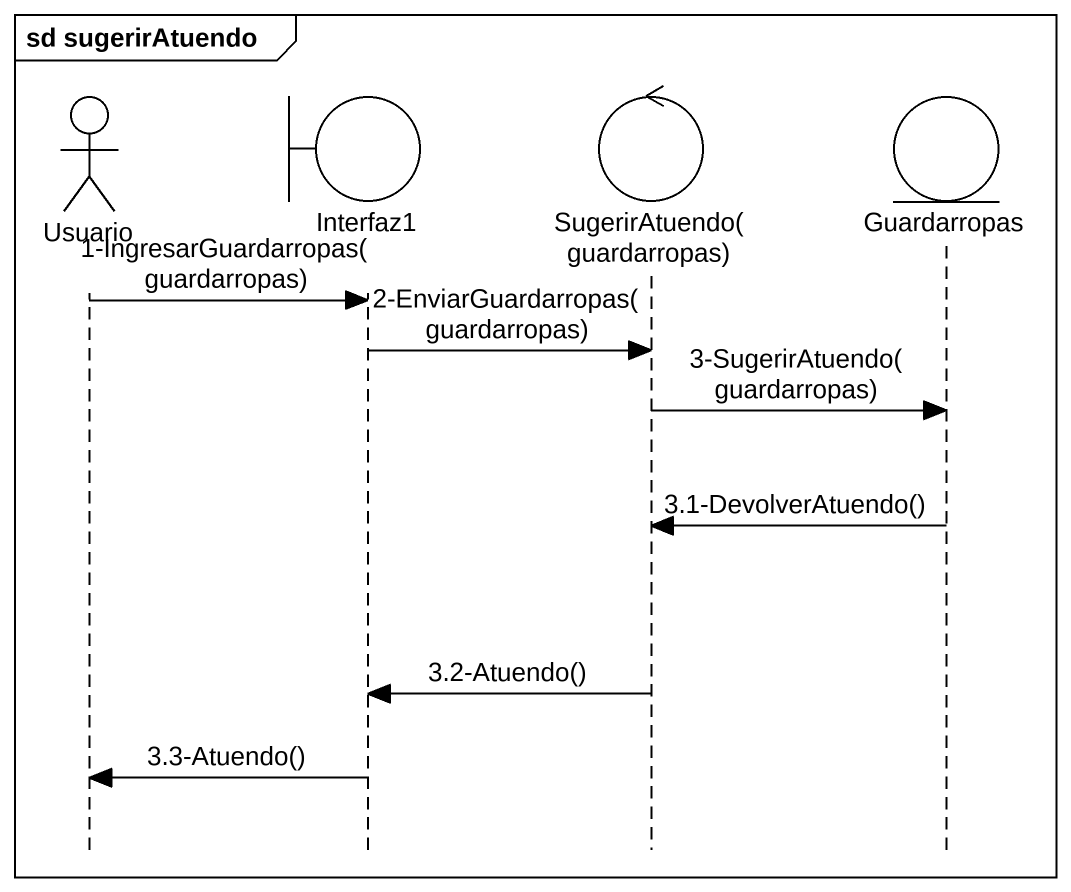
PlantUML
@startuml
mainframe sd sugerirAtuendo
hide footbox
actor Usuario
boundary Interfaz1
control "SugerirAtuendo(guardarropas)" as SugerirAtuendo_guardarropas
entity Guardarropas

Usuario -> Interfaz1 : 1-IngresarGuardarropas(guardarropas)
Interfaz1 -> SugerirAtuendo_guardarropas : 2-EnviarGuardarropas(guardarropas)
SugerirAtuendo_guardarropas -> Guardarropas : 3-SugerirAtuendo(guardarropas)
Guardarropas -> SugerirAtuendo_guardarropas : 3.1-DevolverAtuendo()
SugerirAtuendo_guardarropas -> Interfaz1 : 3.2-Atuendo()
Interfaz1 -> Usuario : 3.3-Atuendo()
@enduml
